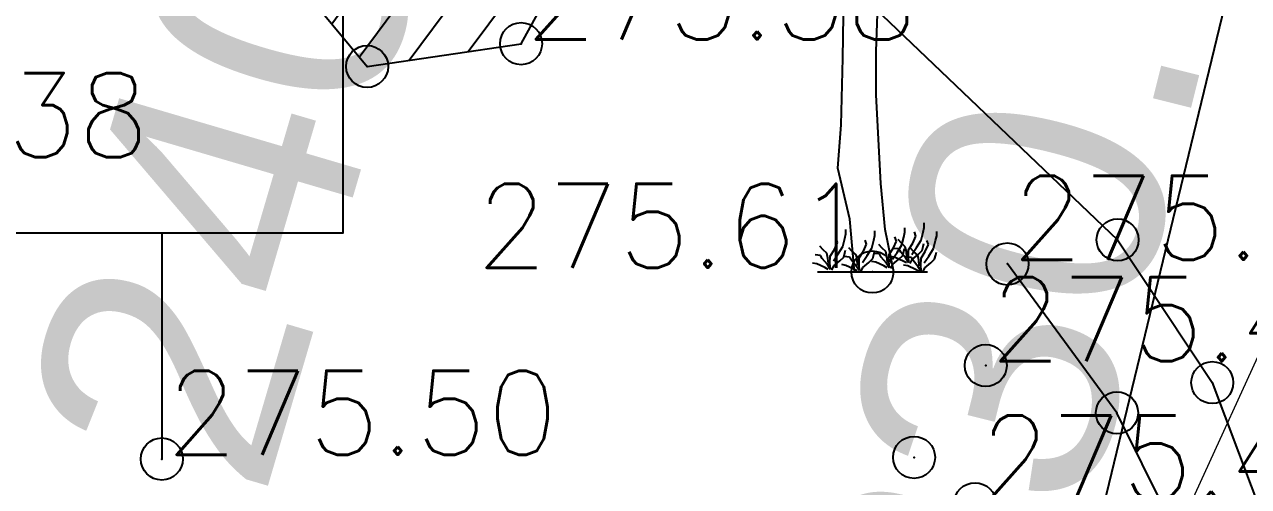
# Model space of a CAD drawing. Header units: millimetres. Extents: x 524954 to 526204, y 9523489 to 9524010.
# Drawn here: x 525419.52 to 525434.09, y 9523670.98 to 9523676.48 of the extents above; entities that cross this region are included whole.
import ezdxf
from ezdxf.enums import TextEntityAlignment as Align

# ---------------------------------------------------------------- set-up
doc = ezdxf.new("R2010")
doc.units = ezdxf.units.MM
doc.header["$PDMODE"] = 32
doc.header["$PDSIZE"] = 0.5
doc.linetypes.add('ACAD_ISO12W100', pattern=[21, 12, -3, 0, -3, 0, -3])
for name, color, linetype in [('Arbre', 34, 'ACAD_ISO12W100'), ('Bati', 6, 'Continuous'), ('Bati_H', 1, 'Continuous'), ('Bord_Route_Existante', 6, 'Continuous'), ('Cloture', 7, 'Continuous'), ("Route - Bretelle d'entrée - Textes - Arcs", 5, 'Continuous'), ("Route - Bretelle d'entrée - Textes - Tabulations", 5, 'Continuous'), ('Route - Bretelle de sortie - Construction', 7, 'Continuous'), ('Route - Bretelle de sortie - Textes - Arcs', 7, 'Continuous'), ('Signalisation', 7, 'Continuous'), ('TopoAlt', 3, 'Continuous'), ('TOPOJIS', 7, 'Continuous')]:
    doc.layers.add(name, color=color, linetype=linetype)
doc.layers.add('Bord_Route_Existante_POLY3D', color=6, linetype='Continuous', plot=False)
doc.layers.add('Trottoir', color=7, linetype='Continuous', true_color=0xff6666)
doc.styles.add('Affichages route', font='arial.ttf', dxfattribs={"height": 0.5})
doc.styles.add('Cotation', font='arial.ttf')
doc.styles.add('Simplex 1.0', font='Simplex.shx', dxfattribs={"width": 0.99, "height": 1})
doc.dimstyles.new('BRAZZAVILLE', dxfattribs={"dimtxt": 0.15, "dimasz": 0.2, "dimexe": 0.5, "dimexo": 0.5, "dimgap": 0.5, "dimtad": 0, "dimzin": 0, "dimdsep": 46, "dimtxsty": 'Cotation', "dimsah": 1, "dimcen": 0.1, "dimse1": 1, "dimse2": 1, "dimclrd": 1, "dimclre": 256, "dimclrt": 1, "dimaunit": 2, "dimazin": 0, "dimtfac": 1, "dimtdec": 4, "dimtofl": 0, "dimtmove": 0, "dimatfit": 1, "dimfxl": 1, "dimtolj": 1, "dimtzin": 0, "dimlwd": 0, "dimlwe": 0, "dimarcsym": 0})

# ---------------------------------------------------------------- blocks, each defined once
blk = doc.blocks.new('TCPOINT M')
at = {"color": 0}
blk.add_point((0, 0), dxfattribs=at)
at = {"layer": 'TopoAlt', "style": 'Simplex 1.0', "width": 0.99}
blk.add_attdef('ALT', (0.15, 0.15), '', height=1, dxfattribs=at)
blk = doc.blocks.new('v088')
at = {"linetype": 'Continuous'}
for p, q in [((0.045, 2.625), (0.064, 3.179)), ((-0.352, 2.542), (-0.344, 3.046)), ((0.043, 2.109), (0.045, 2.625)), ((-0.373, 1.752), (-0.352, 2.542)), ((0.102, 1.053), (0.043, 2.109)), ((-0.412, 1.235), (-0.373, 1.752)), ((-0.268, 0.628), (-0.412, 1.235)), ((0.151, 0.506), (0.102, 1.053)), ((-0.213, 0), (-0.268, 0.628)), ((0.256, 0), (0.151, 0.506)), ((-0.654, 0), (0.654, 0))]:
    blk.add_line(p, q, dxfattribs=at)
at = {"color": 3, "linetype": 'Continuous'}
for p, q in [((0.615, 0.531), (0.618, 0.584)), ((-0.329, 0.397), (-0.317, 0.454)), ((-0.317, 0.454), (-0.315, 0.507)), ((0.029, 0.435), (0.031, 0.488)), ((0.373, 0.416), (0.385, 0.474)), ((0.385, 0.474), (0.387, 0.526)), ((0.517, 0.426), (0.5, 0.476)), ((0.579, 0.38), (0.603, 0.474)), ((0.603, 0.474), (0.615, 0.531)), ((0.765, 0.43), (0.767, 0.483)), ((-0.587, 0.264), (-0.627, 0.308)), ((-0.452, 0.267), (-0.416, 0.349)), ((-0.416, 0.349), (-0.433, 0.399)), ((-0.409, 0.214), (-0.353, 0.303)), ((-0.353, 0.303), (-0.329, 0.397)), ((-0.106, 0.248), (-0.07, 0.329)), ((-0.07, 0.329), (-0.087, 0.38)), ((-0.007, 0.284), (0.017, 0.377)), ((0.017, 0.377), (0.029, 0.435)), ((0.115, 0.284), (0.075, 0.327)), ((0.25, 0.286), (0.286, 0.368)), ((0.286, 0.368), (0.269, 0.418)), ((0.293, 0.233), (0.349, 0.322)), ((0.346, 0.341), (0.305, 0.385)), ((0.392, 0.301), (0.346, 0.341)), ((0.349, 0.322), (0.373, 0.416)), ((0.404, 0.243), (0.392, 0.301)), ((0.43, 0.264), (0.481, 0.344)), ((0.481, 0.344), (0.517, 0.426)), ((0.524, 0.291), (0.579, 0.38)), ((0.591, 0.255), (0.606, 0.303)), ((0.606, 0.303), (0.613, 0.337)), ((0.63, 0.243), (0.666, 0.325)), ((0.666, 0.325), (0.649, 0.375)), ((0.728, 0.279), (0.752, 0.373)), ((0.752, 0.373), (0.765, 0.43)), ((-0.618, 0.197), (-0.683, 0.202)), ((-0.596, 0.159), (-0.618, 0.197)), ((-0.536, 0.087), (-0.596, 0.159)), ((-0.541, 0.224), (-0.587, 0.264)), ((-0.529, 0.166), (-0.541, 0.224)), ((-0.524, 0.099), (-0.529, 0.166)), ((-0.505, 0.106), (-0.502, 0.188)), ((-0.502, 0.188), (-0.452, 0.267)), ((-0.464, 0.132), (-0.409, 0.214)), ((-0.387, 0.132), (-0.341, 0.178)), ((-0.341, 0.178), (-0.327, 0.226)), ((-0.272, 0.178), (-0.337, 0.183)), ((-0.327, 0.226), (-0.32, 0.26)), ((-0.24, 0.245), (-0.281, 0.288)), ((-0.25, 0.139), (-0.272, 0.178)), ((-0.195, 0.204), (-0.24, 0.245)), ((-0.183, 0.147), (-0.195, 0.204)), ((-0.178, 0.079), (-0.183, 0.147)), ((-0.159, 0.087), (-0.156, 0.168)), ((-0.156, 0.168), (-0.106, 0.248)), ((-0.118, 0.113), (-0.063, 0.195)), ((-0.063, 0.195), (-0.007, 0.284)), ((-0.041, 0.113), (0.005, 0.159)), ((0.005, 0.159), (0.019, 0.207)), ((0.019, 0.207), (0.026, 0.24)), ((0.084, 0.216), (0.019, 0.221)), ((0.106, 0.178), (0.084, 0.216)), ((0.166, 0.106), (0.106, 0.178)), ((0.161, 0.243), (0.115, 0.284)), ((0.173, 0.185), (0.161, 0.243)), ((0.178, 0.118), (0.173, 0.185)), ((0.197, 0.125), (0.2, 0.207)), ((0.2, 0.207), (0.25, 0.286)), ((0.272, 0.173), (0.221, 0.183)), ((0.238, 0.151), (0.293, 0.233)), ((0.243, 0.091), (0.315, 0.151)), ((0.315, 0.274), (0.25, 0.279)), ((0.365, 0.13), (0.272, 0.173)), ((0.337, 0.236), (0.315, 0.274)), ((0.315, 0.151), (0.361, 0.197)), ((0.397, 0.163), (0.337, 0.236)), ((0.361, 0.197), (0.375, 0.245)), ((0.375, 0.245), (0.382, 0.279)), ((0.433, 0.108), (0.397, 0.163)), ((0.464, 0.173), (0.399, 0.178)), ((0.409, 0.175), (0.404, 0.243)), ((0.428, 0.183), (0.43, 0.264)), ((0.433, 0.113), (0.428, 0.183)), ((0.45, 0.099), (0.474, 0.149)), ((0.495, 0.24), (0.454, 0.284)), ((0.486, 0.135), (0.464, 0.173)), ((0.469, 0.209), (0.524, 0.291)), ((0.474, 0.149), (0.546, 0.209)), ((0.541, 0.2), (0.495, 0.24)), ((0.553, 0.142), (0.541, 0.2)), ((0.546, 0.209), (0.591, 0.255)), ((0.577, 0.082), (0.579, 0.163)), ((0.579, 0.163), (0.63, 0.243)), ((0.618, 0.108), (0.673, 0.19)), ((0.673, 0.19), (0.728, 0.279)), ((0.695, 0.108), (0.74, 0.154)), ((0.74, 0.154), (0.755, 0.202)), ((0.755, 0.202), (0.762, 0.236)), ((-0.661, 0.096), (-0.712, 0.106)), ((-0.567, 0.053), (-0.661, 0.096)), ((-0.527, 0.031), (-0.567, 0.053)), ((-0.5, 0.031), (-0.536, 0.087)), ((-0.5, 0.036), (-0.505, 0.106)), ((-0.483, 0.022), (-0.459, 0.072)), ((-0.459, 0.072), (-0.387, 0.132)), ((-0.315, 0.077), (-0.365, 0.087)), ((-0.221, 0.034), (-0.315, 0.077)), ((-0.19, 0.067), (-0.25, 0.139)), ((-0.18, 0.012), (-0.221, 0.034)), ((-0.154, 0.012), (-0.19, 0.067)), ((-0.154, 0.017), (-0.159, 0.087)), ((-0.137, 0.002), (-0.113, 0.053)), ((-0.113, 0.053), (-0.041, 0.113)), ((0.041, 0.115), (-0.01, 0.125)), ((0.135, 0.072), (0.041, 0.115)), ((0.175, 0.05), (0.135, 0.072)), ((0.202, 0.05), (0.166, 0.106)), ((0.202, 0.055), (0.197, 0.125)), ((0.219, 0.041), (0.243, 0.091)), ((0.406, 0.108), (0.365, 0.13)), ((0.421, 0.072), (0.37, 0.082)), ((0.514, 0.029), (0.421, 0.072)), ((0.546, 0.063), (0.486, 0.135)), ((0.555, 0.007), (0.514, 0.029)), ((0.582, 0.007), (0.546, 0.063)), ((0.558, 0.075), (0.553, 0.142)), ((0.582, 0.012), (0.577, 0.082)), ((0.599, -0.002), (0.623, 0.048)), ((0.623, 0.048), (0.695, 0.108))]:
    blk.add_line(p, q, dxfattribs=at)
blk = doc.blocks.new('*D61')
at = {"layer": 'Defpoints', "color": 0, "transparency": 16777216}
for p in [(525446.579, 9523699.692), (525365.743, 9523685.911), (525427.473, 9523657.774)]:
    blk.add_point(p, dxfattribs=at)
at = {"layer": 'Route - Bretelle de sortie - Construction', "color": 1, "lineweight": 0, "transparency": 16777216}
for p, q in [((525365.951, 9523686.366), (525385.057, 9523728.283)), ((525387.579, 9523726.584), (525399.8, 9523721.013)), ((525443.849, 9523700.936), (525431.628, 9523706.506)), ((525427.68, 9523658.229), (525446.786, 9523700.147))]:
    blk.add_line(p, q, dxfattribs=at)
at = {"layer": 'Route - Bretelle de sortie - Construction', "color": 1, "transparency": 16777216}
for points in [[(525387.786, 9523727.039), (525387.372, 9523726.129), (525384.849, 9523727.828)], [(525444.056, 9523701.391), (525443.642, 9523700.481), (525446.579, 9523699.692)]]:
    blk.add_solid(points, dxfattribs=at)
at = {"layer": 'Route - Bretelle de sortie - Construction', "color": 1, "transparency": 16777216, "insert": (525415.714, 9523713.76), "char_height": 3, "attachment_point": 5, "rotation": 335.4966, "style": 'Cotation'}
blk.add_mtext("\\A1;Zone d'acélération\\P70.00 m", dxfattribs=at)

msp = doc.modelspace()

# ---------------------------------------------------------------- hatches: boundary and pattern name
at = {"layer": 'Bati_H'}
h = msp.add_hatch(dxfattribs=at)
h.set_pattern_fill('_USER', color=256, scale=0.5, angle=53.3927, style=0, pattern_type=0)
h.set_pattern_definition([(53.392699476, (0, 0), (-0.401370749393, 0.298163581834), [])])
h.paths.add_polyline_path([(525423.597, 9523675.98), (525425.429, 9523676.251), (525426.417, 9523678.05), (525424.969, 9523679.553), (525423.284, 9523679.169), (525422.373, 9523677.458)])

# ---------------------------------------------------------------- linework, layer by layer
at = {"layer": 'Bati', "flags": 128}
msp.add_lwpolyline([(525423.597, 9523675.98), (525425.429, 9523676.251), (525426.417, 9523678.05), (525424.969, 9523679.553), (525423.284, 9523679.169), (525422.373, 9523677.458), (525423.597, 9523675.98), (525423.597, 9523675.98)], close=True, dxfattribs=at)
at = {"layer": 'Bord_Route_Existante', "flags": 128}
msp.add_lwpolyline([(525423.507, 9523682.529), (525432.528, 9523673.917), (525433.655, 9523672.219), (525434.746, 9523669.32), (525434.997, 9523667.278), (525434.359, 9523665.279), (525432.321, 9523662.935), (525429.626, 9523661.422), (525427.553, 9523661.225), (525420.526, 9523662.472), (525402.567, 9523668.413), (525391.735, 9523673.94), (525376.752, 9523682.462), (525370.67, 9523685.917)], dxfattribs=at)
at = {"layer": 'Bord_Route_Existante_POLY3D'}
msp.add_polyline3d([(525343.726, 9523728.156, 275.49), (525351.8, 9523723.613, 275.47), (525360.975, 9523718.45, 275.42), (525364.67, 9523716.372, 275.47), (525370.171, 9523713.28, 275.31), (525376.191, 9523709.871, 275.3), (525380.713, 9523707.33, 275.28), (525389.505, 9523702.482, 275.2), (525412.422, 9523689.465, 275.19), (525421.867, 9523683.787, 275.25), (525423.507, 9523682.529, 275.21), (525432.528, 9523673.917, 275.38), (525433.655, 9523672.219, 275.41), (525434.746, 9523669.32, 275.44), (525434.997, 9523667.278, 275.44), (525434.359, 9523665.279, 275.47), (525432.321, 9523662.935, 275.48), (525429.626, 9523661.422, 275.47), (525427.553, 9523661.225, 275.49), (525420.526, 9523662.472, 275.56), (525402.567, 9523668.413, 275.64), (525391.735, 9523673.94, 275.68), (525376.752, 9523682.462, 275.81), (525370.67, 9523685.917, 275.85)], dxfattribs=at)
at = {"layer": 'Cloture', "flags": 128}
msp.add_lwpolyline([(525423.597, 9523675.98), (525425.429, 9523676.251), (525426.417, 9523678.05), (525424.969, 9523679.553), (525423.284, 9523679.169), (525422.373, 9523677.458)], close=True, dxfattribs=at)
at = {"layer": "Route - Bretelle d'entrée - Textes - Arcs"}
msp.add_line((525429.352, 9523658.341), (525445.849, 9523726.37), dxfattribs=at)
at = {"layer": 'Signalisation', "color": 0, "linetype": 'Continuous'}
msp.add_line((525421.153, 9523674, 276.68), (525421.153, 9523671.31, 276.68), dxfattribs=at)
at = {"layer": 'Signalisation', "color": 0, "elevation": 276.68}
msp.add_lwpolyline([(525423.311, 9523678.314), (525418.996, 9523678.314), (525418.996, 9523674), (525423.311, 9523674)], close=True, dxfattribs=at)
at = {"layer": 'Trottoir', "flags": 128}
msp.add_lwpolyline([(525431.623, 9523663.835), (525433.221, 9523665.675), (525433.813, 9523667.866), (525433.427, 9523670.032), (525432.521, 9523671.859), (525431.217, 9523673.63)], dxfattribs=at)

# ---------------------------------------------------------------- block references
at = {"layer": 'Arbre'}
msp.add_blockref('v088', (525429.61, 9523673.535), dxfattribs=at)
at = {"layer": 'TOPOJIS'}
ref = msp.add_blockref('TCPOINT M', (525425.429, 9523676.251, 275.58), dxfattribs=at)
ref.add_attrib('ALT', '275.58', (525425.479, 9523676.301, 275.58), dxfattribs={"layer": 'TopoAlt', "height": 1, "style": 'Simplex 1.0', "width": 0.99})
for p in [(525423.597, 9523675.98, 275.44), (525432.528, 9523673.917, 275.38), (525433.655, 9523672.219, 275.41), (525432.521, 9523671.859, 275.58), (525430.106, 9523671.329, 275.47)]:
    msp.add_blockref('TCPOINT M', p, dxfattribs=at)
ref = msp.add_blockref('TCPOINT M', (525416.286, 9523674.852, 275.38), dxfattribs=at)
ref.add_attrib('ALT', '275.38', (525416.336, 9523674.902, 275.38), dxfattribs={"layer": 'TopoAlt', "height": 1, "style": 'Simplex 1.0', "width": 0.99})
ref = msp.add_blockref('TCPOINT M', (525429.61, 9523673.535, 275.61), dxfattribs=at)
ref.add_attrib('ALT', '275.61', dxfattribs={"layer": 'TopoAlt', "height": 1, "style": 'Simplex 1.0', "width": 0.99}).set_placement((525429.56, 9523673.585, 275.61), align=Align.RIGHT)
ref = msp.add_blockref('TCPOINT M', (525431.217, 9523673.63, 275.56), dxfattribs=at)
ref.add_attrib('ALT', '275.56', (525431.267, 9523673.68, 275.56), dxfattribs={"layer": 'TopoAlt', "height": 1, "style": 'Simplex 1.0', "width": 0.99})
ref = msp.add_blockref('TCPOINT M', (525430.959, 9523672.422, 275.42), dxfattribs=at)
ref.add_attrib('ALT', '275.42', (525431.009, 9523672.472, 275.42), dxfattribs={"layer": 'TopoAlt', "height": 1, "style": 'Simplex 1.0', "width": 0.99})
ref = msp.add_blockref('TCPOINT M', (525421.153, 9523671.31, 275.5), dxfattribs=at)
ref.add_attrib('ALT', '275.50', (525421.203, 9523671.36, 275.5), dxfattribs={"layer": 'TopoAlt', "height": 1, "style": 'Simplex 1.0', "width": 0.99})
ref = msp.add_blockref('TCPOINT M', (525430.832, 9523670.778, 275.45), dxfattribs=at)
ref.add_attrib('ALT', '275.45', (525430.882, 9523670.828, 275.45), dxfattribs={"layer": 'TopoAlt', "height": 1, "style": 'Simplex 1.0', "width": 0.99})

# ---------------------------------------------------------------- texts
at = {"layer": "Route - Bretelle d'entrée - Textes - Tabulations", "style": 'Affichages route'}
for s, rotation, p in [('240.0', 73.5972, (525420.918, 9523671.213)), ('230.0', 75.9599, (525430.158, 9523668.699))]:
    msp.add_text(s, height=3, rotation=rotation, dxfattribs=at).set_placement(p, align=Align.MIDDLE_LEFT)
at = {"layer": 'Route - Bretelle de sortie - Textes - Arcs', "style": 'Affichages route'}
for s, rotation, p in [('G=30.45gr', 62.599, (525414.966, 9523677.269)), ('R=200.0', 70.6949, (525436.353, 9523668.035))]:
    msp.add_text(s, height=3, rotation=rotation, dxfattribs=at).set_placement(p, align=Align.TOP_CENTER)

# ---------------------------------------------------------------- dimensions: what is measured, and where the dimension line sits
at = {"layer": 'Route - Bretelle de sortie - Construction'}
dim = msp.add_aligned_dim(p1=(525365.743, 9523685.911), p2=(525427.473, 9523657.774), distance=46.066, text="Zone d'acélération\\P70.00 m", dimstyle='BRAZZAVILLE', override={"dimtxt": 3, "dimasz": 3, "dimse1": 0, "dimse2": 0, "dimclre": 1}, dxfattribs=at)
dim.commit()
dim.dimension.update_dxf_attribs({"geometry": '*D61', "text_midpoint": (525415.714, 9523713.76)})

doc.saveas('drawing.dxf')
